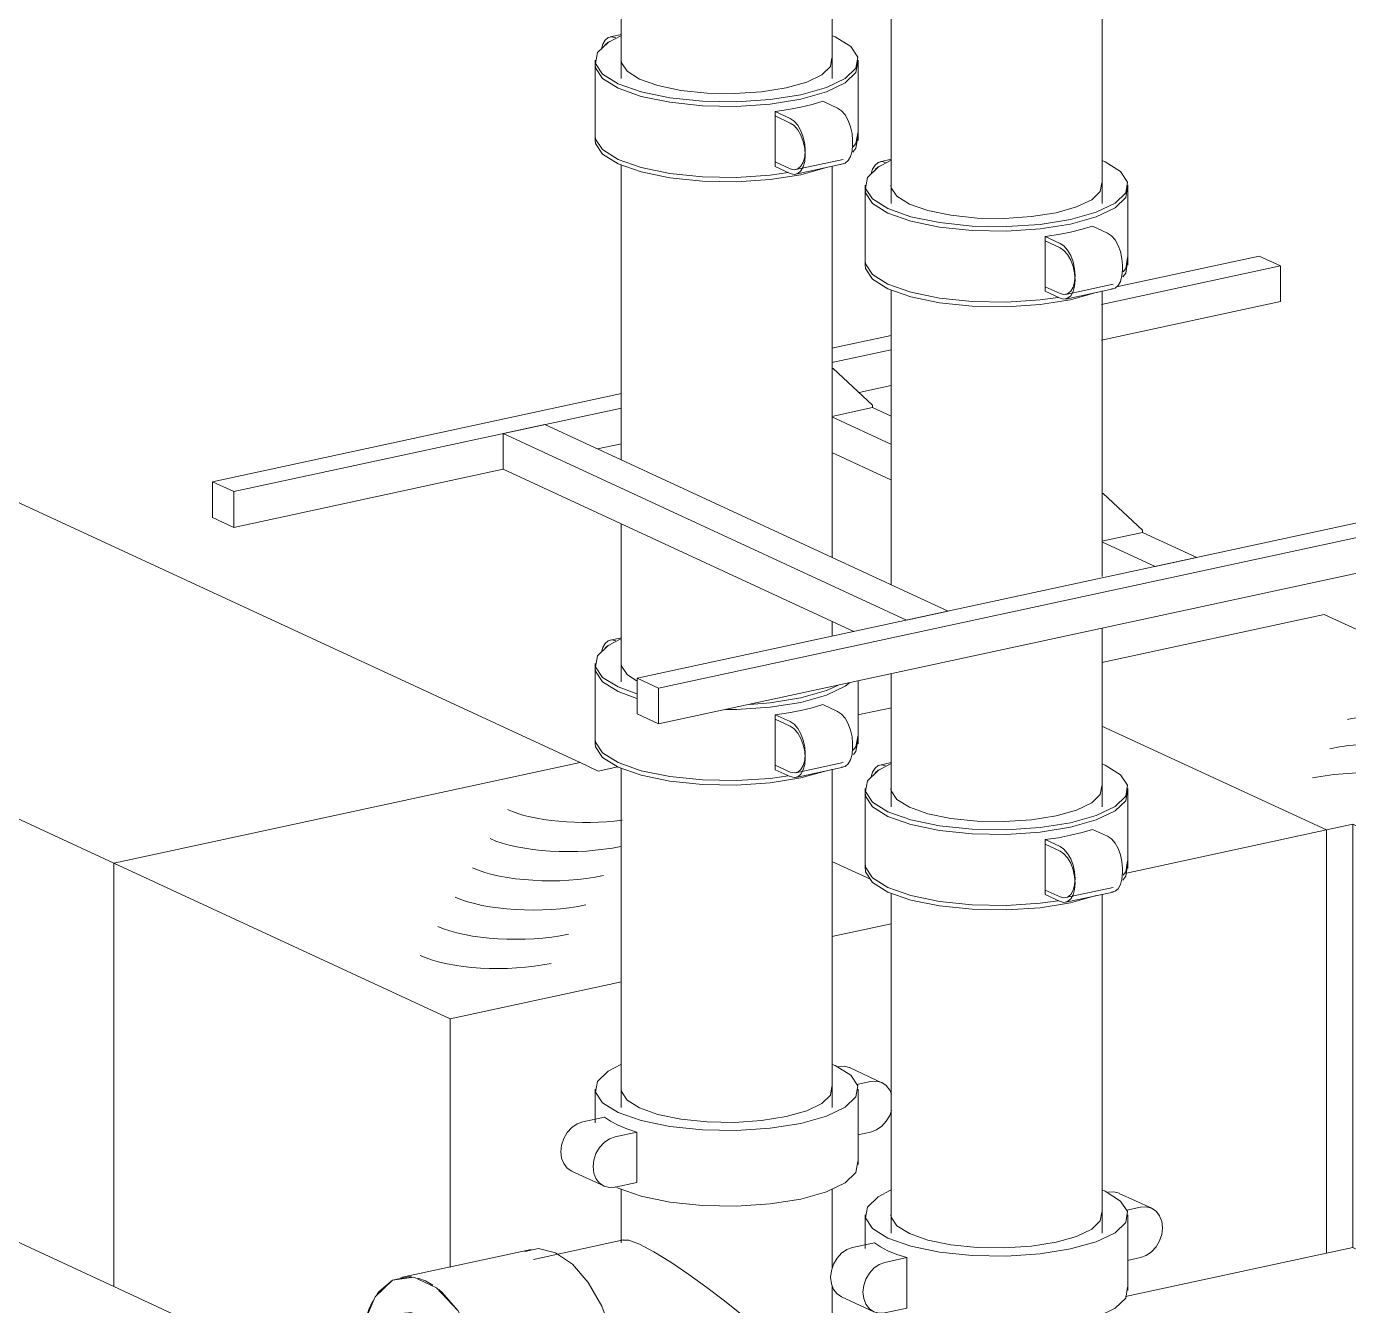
# Model space of a CAD drawing. Header units: metres. Extents: x 63 to 378, y -27 to 78.
# Drawn here: x 368.419 to 369.472, y 1.528 to 2.547 of the extents above; entities that cross this region are included whole.
import ezdxf

# ---------------------------------------------------------------- set-up
doc = ezdxf.new("R2010")
doc.units = ezdxf.units.M
for name, color, linetype, lineweight in [('A-GENM', 7, 'Continuous', 18), ('M-HVAC-DUCT', 7, 'Continuous', 18), ('P-PIPE', 7, 'Continuous', 18)]:
    doc.layers.add(name, color=color, linetype=linetype, lineweight=lineweight)

# ---------------------------------------------------------------- blocks, each defined once
blk = doc.blocks.new('Victaulic-IPS-Tee-Reducing Tee-No 20-25 - AC-1428745-3D BUITRON TUBERIA')
at = {"layer": 'P-PIPE', "color": 1, "true_color": 0xff0000}
for p, q in [((25.5637, 1.6207), (25.5637, 1.5778)), ((25.732, 1.5578), (25.732, 1.6209)), ((25.5657, 1.5802), (25.4938, 1.5647)), ((25.732, 1.4414), (25.732, 1.5435)), ((25.5293, 1.4002), (25.6012, 1.4157)), ((25.5637, 1.4081), (25.5637, 1.4055))]:
    blk.add_line(p, q, dxfattribs=at)
for points in [[(25.5652, 1.58, 0), (25.57, 1.5799, 0), (25.5784, 1.5767, 0)], [(25.5784, 1.5767, 0), (25.5898, 1.5707, 0), (25.6033, 1.5624, 0), (25.6177, 1.5527, 0), (25.6321, 1.5423, 0), (25.6462, 1.5316, 0), (25.6597, 1.5208, 0), (25.6725, 1.5102, 0), (25.6844, 1.4998, 0), (25.6953, 1.4899, 0)], [(25.6953, 1.4899, 0), (25.6844, 1.476, 0), (25.6725, 1.4627, 0), (25.6597, 1.4503, 0), (25.6462, 1.439, 0), (25.6321, 1.4292, 0), (25.6177, 1.4214, 0), (25.6033, 1.4162, 0), (25.6012, 1.4157, 0)]]:
    blk.add_polyline3d(points, dxfattribs=at)
blk = doc.blocks.new('Victaulic-IPS-Rigid Coupling Style 07-W07-107 - AC-2583997-3D BUITRON TUBERIA')
at = {"layer": 'P-PIPE', "color": 1, "true_color": 0xff0000}
for p, q in [((25.7344, 1.7191), (25.732, 1.7201)), ((25.7715, 1.7055), (25.7457, 1.7175)), ((25.5431, 1.7004), (25.5431, 1.6734)), ((25.564, 1.6984), (25.5637, 1.7004)), ((25.5685, 1.6916), (25.564, 1.6984)), ((25.7626, 1.7064), (25.7516, 1.704)), ((25.7526, 1.6402), (25.7526, 1.7004)), ((25.5784, 1.6854), (25.5685, 1.6916)), ((25.7237, 1.6889), (25.7117, 1.6831)), ((25.5331, 1.6744), (25.5505, 1.6781)), ((25.593, 1.6803), (25.5784, 1.6854)), ((25.6114, 1.6765), (25.593, 1.6803)), ((25.6323, 1.6743), (25.6114, 1.6765)), ((25.6953, 1.6785), (25.6757, 1.6753)), ((25.7117, 1.6831), (25.6953, 1.6785)), ((25.5763, 1.6662), (25.5589, 1.6624)), ((25.5763, 1.626), (25.5763, 1.6662)), ((25.6542, 1.6739), (25.6323, 1.6743)), ((25.6757, 1.6753), (25.6542, 1.6739)), ((25.7523, 1.664), (25.7626, 1.6662)), ((25.5242, 1.6351), (25.55, 1.6232)), ((25.5589, 1.6223), (25.5763, 1.626)), ((25.5613, 1.6215), (25.5594, 1.6224))]:
    blk.add_line(p, q, dxfattribs=at)
for points in [[(25.5634, 1.72, 0), (25.5534, 1.7148, 0), (25.5449, 1.7066, 0), (25.5434, 1.6979, 0), (25.549, 1.6895, 0), (25.5613, 1.6818, 0)], [(25.5613, 1.6818, 0), (25.5796, 1.6753, 0), (25.6025, 1.6706, 0), (25.6285, 1.6679, 0), (25.6558, 1.6674, 0), (25.6825, 1.6692, 0), (25.7069, 1.6731, 0), (25.7273, 1.6789, 0), (25.7423, 1.6861, 0), (25.7508, 1.6943, 0), (25.7523, 1.7029, 0), (25.7467, 1.7114, 0), (25.7344, 1.7191, 0)], [(25.7369, 1.7183, 0), (25.7414, 1.7186, 0), (25.7456, 1.7175, 0)], [(25.7318, 1.7024, 0), (25.7305, 1.6955, 0), (25.7237, 1.6889, 0)], [(25.7792, 1.6964, 0), (25.7778, 1.6996, 0), (25.775, 1.7032, 0), (25.7714, 1.7056, 0), (25.7672, 1.7067, 0), (25.7626, 1.7064, 0)], [(25.5613, 1.6717, 0), (25.5554, 1.6748, 0), (25.5505, 1.6781, 0)], [(25.7626, 1.6662, 0), (25.7672, 1.6679, 0), (25.7714, 1.6708, 0), (25.775, 1.6748, 0), (25.7778, 1.6795, 0), (25.7792, 1.6833, 0)], [(25.5244, 1.635, 0), (25.5207, 1.6374, 0), (25.518, 1.641, 0), (25.5162, 1.6455, 0), (25.5156, 1.6505, 0), (25.5162, 1.6558, 0), (25.518, 1.6611, 0), (25.5207, 1.6658, 0), (25.5244, 1.6698, 0), (25.5286, 1.6727, 0), (25.5331, 1.6744, 0)], [(25.5763, 1.6662, 0), (25.5683, 1.6688, 0), (25.5613, 1.6717, 0)], [(25.5589, 1.6624, 0), (25.5544, 1.6608, 0), (25.5501, 1.6579, 0), (25.5465, 1.6539, 0), (25.5437, 1.6491, 0), (25.542, 1.6439, 0), (25.5414, 1.6386, 0), (25.542, 1.6335, 0), (25.5437, 1.6291, 0), (25.5465, 1.6255, 0), (25.5501, 1.6231, 0), (25.5544, 1.622, 0), (25.5589, 1.6223, 0)], [(25.7523, 1.6427, 0), (25.7508, 1.634, 0), (25.7423, 1.6258, 0), (25.7273, 1.6186, 0), (25.7069, 1.6128, 0), (25.6825, 1.6089, 0), (25.6558, 1.6072, 0), (25.6285, 1.6076, 0), (25.6025, 1.6103, 0), (25.5796, 1.6151, 0), (25.5613, 1.6215, 0)]]:
    blk.add_polyline3d(points, dxfattribs=at)
blk = doc.blocks.new('Victaulic-IPS-Rigid Coupling Style 07-W07-107 - AC-V598-3D BUITRON TUBERIA')
at = {"layer": 'P-PIPE', "color": 1, "true_color": 0xff0000}
for p, q in [((25.564, 2.0602), (25.555, 2.0583)), ((25.5431, 2.0396), (25.5431, 1.9793)), ((25.5761, 2.0257), (25.5685, 2.0308)), ((25.7526, 1.9793), (25.7526, 2.0259)), ((25.7244, 2.0069), (25.7363, 2.0014)), ((25.6985, 1.9933), (25.6866, 1.9988)), ((25.6866, 1.9988), (25.6866, 1.9586)), ((25.703, 1.9525), (25.7408, 1.9607)), ((25.6866, 1.9586), (25.6985, 1.9531))]:
    blk.add_line(p, q, dxfattribs=at)
for points in [[(25.5634, 2.0592, 0), (25.5534, 2.0539, 0), (25.5449, 2.0457, 0), (25.5434, 2.0371, 0), (25.549, 2.0286, 0), (25.5613, 2.0209, 0), (25.5762, 2.0154, 0)], [(25.5594, 2.0577, 0), (25.5563, 2.0584, 0), (25.5535, 2.0577, 0), (25.551, 2.0557, 0), (25.5491, 2.0524, 0), (25.548, 2.0488, 0)], [(25.5685, 2.0308, 0), (25.564, 2.0376, 0), (25.5637, 2.0396, 0)], [(25.7069, 2.0122, 0), (25.7273, 2.018, 0), (25.7371, 2.0223, 0)], [(25.6664, 2.007, 0), (25.6825, 2.0083, 0), (25.7069, 2.0122, 0)], [(25.7069, 2.0022, 0), (25.6971, 2.0003, 0), (25.6866, 1.9988, 0)], [(25.7244, 2.0069, 0), (25.7161, 2.0044, 0), (25.7069, 2.0022, 0)], [(25.6985, 1.9531, 0), (25.7016, 1.9524, 0), (25.7045, 1.9531, 0), (25.707, 1.9551, 0), (25.7089, 1.9584, 0), (25.7101, 1.9627, 0), (25.7105, 1.9677, 0), (25.7101, 1.9731, 0), (25.7089, 1.9785, 0), (25.707, 1.9835, 0), (25.7045, 1.9878, 0), (25.7016, 1.9912, 0), (25.6985, 1.9933, 0)], [(25.7363, 2.0014, 0), (25.7394, 1.9993, 0), (25.7423, 1.996, 0), (25.7447, 1.9916, 0), (25.7466, 1.9866, 0), (25.7478, 1.9812, 0), (25.7482, 1.9758, 0), (25.7482, 1.974, 0)], [(25.7523, 1.9818, 0), (25.7508, 1.9732, 0), (25.7488, 1.9705, 0)], [(25.697, 1.9501, 0), (25.6825, 1.9481, 0), (25.6558, 1.9463, 0), (25.6285, 1.9468, 0), (25.6025, 1.9495, 0), (25.5796, 1.9542, 0), (25.5613, 1.9607, 0), (25.549, 1.9684, 0), (25.5434, 1.9768, 0), (25.5431, 1.9793, 0)]]:
    blk.add_polyline3d(points, dxfattribs=at)
blk = doc.blocks.new('Victaulic-IPS-Rigid Coupling Style 07-W07-107 - AC-V599-3D BUITRON TUBERIA')
at = {"layer": 'P-PIPE', "color": 1, "true_color": 0xff0000}
for p, q in [((25.5431, 2.036), (25.5431, 1.9757)), ((25.7526, 1.9757), (25.7526, 2.0259)), ((25.6985, 1.9897), (25.6866, 1.9952)), ((25.6866, 1.9952), (25.6866, 1.955)), ((25.6866, 1.955), (25.6985, 1.9495)), ((25.703, 1.9489), (25.7408, 1.957)), ((25.7273, 1.9541), (25.7069, 1.9484))]:
    blk.add_line(p, q, dxfattribs=at)
for points in [[(25.5548, 2.0546, 0), (25.5535, 2.0541, 0), (25.551, 2.0521, 0)], [(25.5431, 2.036, 0), (25.5434, 2.0335, 0), (25.549, 2.025, 0), (25.5613, 2.0173, 0), (25.5762, 2.0118, 0)], [(25.7069, 2.0086, 0), (25.7273, 2.0144, 0), (25.7423, 2.0216, 0), (25.7458, 2.0242, 0)], [(25.647, 2.0029, 0), (25.6558, 2.003, 0), (25.6825, 2.0047, 0), (25.7069, 2.0086, 0)], [(25.6985, 1.9495, 0), (25.7016, 1.9488, 0), (25.7045, 1.9494, 0), (25.707, 1.9515, 0), (25.7089, 1.9548, 0), (25.7101, 1.9591, 0), (25.7105, 1.9641, 0), (25.7101, 1.9695, 0), (25.7089, 1.9748, 0), (25.707, 1.9799, 0), (25.7045, 1.9842, 0), (25.7016, 1.9876, 0), (25.6985, 1.9897, 0)], [(25.7069, 1.9484, 0), (25.6825, 1.9445, 0), (25.6558, 1.9427, 0), (25.6285, 1.9432, 0), (25.6025, 1.9459, 0), (25.5796, 1.9506, 0), (25.5613, 1.9571, 0), (25.549, 1.9648, 0), (25.5434, 1.9732, 0), (25.5431, 1.9757, 0)], [(25.7482, 1.9741, 0), (25.7482, 1.9722, 0), (25.7478, 1.9672, 0), (25.7466, 1.9629, 0), (25.7447, 1.9596, 0), (25.7423, 1.9576, 0), (25.7394, 1.9569, 0)], [(25.7523, 1.9782, 0), (25.7508, 1.9696, 0), (25.749, 1.9671, 0)]]:
    blk.add_polyline3d(points, dxfattribs=at)
blk = doc.blocks.new('Victaulic-IPS-Rigid Coupling Style 07-W07-107 - AC-V600-3D BUITRON TUBERIA')
at = {"layer": 'P-PIPE', "color": 11, "true_color": 0xff8080}
for p, q in [((25.9659, 1.9303), (25.9674, 1.9389)), ((25.7582, 1.9364), (25.7582, 1.8762)), ((25.9574, 1.9221), (25.9659, 1.9303)), ((25.9677, 1.8762), (25.9677, 1.9364)), ((25.7641, 1.9255), (25.7764, 1.9178)), ((25.7764, 1.9178), (25.7947, 1.9113)), ((25.9424, 1.9149), (25.9574, 1.9221)), ((25.7947, 1.9113), (25.8175, 1.9066)), ((25.8976, 1.9052), (25.922, 1.9091)), ((25.922, 1.9091), (25.9424, 1.9149)), ((25.8175, 1.9066), (25.8435, 1.9039)), ((25.8435, 1.9039), (25.8708, 1.9034)), ((25.8708, 1.9034), (25.8976, 1.9052)), ((25.9136, 1.8901), (25.9017, 1.8957)), ((25.9017, 1.8957), (25.9017, 1.8555)), ((25.9017, 1.8555), (25.9136, 1.85)), ((25.9181, 1.8494), (25.9558, 1.8575)), ((25.9424, 1.8546), (25.922, 1.8489))]:
    blk.add_line(p, q, dxfattribs=at)
for points in [[(25.7699, 1.9551, 0), (25.7685, 1.9546, 0), (25.7661, 1.9525, 0)], [(25.7582, 1.9375, 0), (25.7585, 1.9339, 0), (25.7641, 1.9255, 0)], [(25.9136, 1.85, 0), (25.9167, 1.8492, 0), (25.9196, 1.8499, 0), (25.9221, 1.852, 0), (25.924, 1.8552, 0), (25.9252, 1.8595, 0), (25.9256, 1.8645, 0), (25.9252, 1.8699, 0), (25.924, 1.8753, 0), (25.9221, 1.8804, 0), (25.9196, 1.8847, 0), (25.9167, 1.888, 0), (25.9136, 1.8901, 0)], [(25.922, 1.8489, 0), (25.8976, 1.845, 0), (25.8708, 1.8432, 0), (25.8435, 1.8437, 0), (25.8175, 1.8464, 0), (25.7947, 1.8511, 0), (25.7764, 1.8575, 0), (25.7641, 1.8652, 0), (25.7585, 1.8737, 0), (25.7582, 1.8772, 0)], [(25.9674, 1.8787, 0), (25.9659, 1.8701, 0), (25.9635, 1.8669, 0)], [(25.9633, 1.8745, 0), (25.9633, 1.8727, 0), (25.9629, 1.8677, 0), (25.9617, 1.8634, 0), (25.9598, 1.8601, 0), (25.9574, 1.8581, 0), (25.9545, 1.8574, 0)]]:
    blk.add_polyline3d(points, dxfattribs=at)
blk = doc.blocks.new('Victaulic-IPS-Rigid Coupling Style 07-W07-107 - AC-V601-3D BUITRON TUBERIA')
at = {"layer": 'P-PIPE', "color": 11, "true_color": 0xff8080}
for p, q in [((25.779, 1.9607), (25.77, 1.9587)), ((25.7582, 1.9401), (25.7582, 1.8798)), ((25.779, 1.9381), (25.7788, 1.9401)), ((25.9677, 1.8798), (25.9677, 1.9401)), ((25.7835, 1.9313), (25.779, 1.9381)), ((25.7935, 1.9251), (25.7835, 1.9313)), ((25.9388, 1.9285), (25.9268, 1.9227)), ((25.8081, 1.9199), (25.7935, 1.9251)), ((25.8265, 1.9161), (25.8081, 1.9199)), ((25.9104, 1.9181), (25.8908, 1.915)), ((25.9268, 1.9227), (25.9104, 1.9181)), ((25.8474, 1.9139), (25.8265, 1.9161)), ((25.8693, 1.9136), (25.8474, 1.9139)), ((25.8908, 1.915), (25.8693, 1.9136)), ((25.9395, 1.9074), (25.9514, 1.9019)), ((25.9136, 1.8938), (25.9017, 1.8993)), ((25.9017, 1.8993), (25.9017, 1.8591)), ((25.9674, 1.8823), (25.9659, 1.8737)), ((25.7764, 1.8611), (25.7641, 1.8689)), ((25.9659, 1.8737), (25.9639, 1.871)), ((25.7947, 1.8547), (25.7764, 1.8611)), ((25.8175, 1.85), (25.7947, 1.8547)), ((25.9017, 1.8591), (25.9136, 1.8536)), ((25.9181, 1.853), (25.9558, 1.8611)), ((25.8435, 1.8473), (25.8175, 1.85)), ((25.8708, 1.8468), (25.8435, 1.8473)), ((25.8976, 1.8486), (25.8708, 1.8468)), ((25.9121, 1.8506), (25.8976, 1.8486))]:
    blk.add_line(p, q, dxfattribs=at)
for points in [[(25.7784, 1.9596, 0), (25.7685, 1.9544, 0), (25.76, 1.9462, 0), (25.7585, 1.9376, 0), (25.7641, 1.9291, 0), (25.7764, 1.9214, 0), (25.7947, 1.915, 0), (25.8175, 1.9102, 0), (25.8435, 1.9075, 0), (25.8708, 1.9071, 0), (25.8976, 1.9088, 0), (25.922, 1.9127, 0)], [(25.7745, 1.9581, 0), (25.7714, 1.9589, 0), (25.7685, 1.9582, 0), (25.7661, 1.9562, 0), (25.7642, 1.9529, 0), (25.7631, 1.9493, 0)], [(25.922, 1.9127, 0), (25.9424, 1.9185, 0), (25.9574, 1.9257, 0), (25.9659, 1.9339, 0), (25.9674, 1.9426, 0), (25.9618, 1.951, 0), (25.9495, 1.9587, 0), (25.9472, 1.9597, 0)], [(25.9468, 1.9421, 0), (25.9456, 1.9351, 0), (25.9388, 1.9285, 0)], [(25.9395, 1.9074, 0), (25.9312, 1.9049, 0), (25.922, 1.9027, 0)], [(25.922, 1.9027, 0), (25.9122, 1.9008, 0), (25.9017, 1.8993, 0)], [(25.9514, 1.9019, 0), (25.9545, 1.8998, 0), (25.9574, 1.8965, 0), (25.9598, 1.8921, 0), (25.9617, 1.8871, 0), (25.9629, 1.8817, 0), (25.9633, 1.8763, 0), (25.9633, 1.8745, 0)], [(25.9136, 1.8536, 0), (25.9167, 1.8528, 0), (25.9196, 1.8535, 0), (25.9221, 1.8556, 0), (25.924, 1.8589, 0), (25.9252, 1.8631, 0), (25.9256, 1.8682, 0), (25.9252, 1.8735, 0), (25.924, 1.8789, 0), (25.9221, 1.884, 0), (25.9196, 1.8883, 0), (25.9167, 1.8916, 0), (25.9136, 1.8938, 0)], [(25.7641, 1.8689, 0), (25.7585, 1.8773, 0), (25.7582, 1.8808, 0)]]:
    blk.add_polyline3d(points, dxfattribs=at)
blk = doc.blocks.new('Victaulic-IPS-Rigid Coupling Style 07-W07-107 - AC-V602-3D BUITRON TUBERIA')
at = {"layer": 'P-PIPE', "color": 11, "true_color": 0xff8080}
for p, q in [((25.9495, 1.619), (25.9471, 1.62)), ((25.9866, 1.6054), (25.9608, 1.6173)), ((25.9468, 1.6023), (25.9456, 1.5954)), ((25.9777, 1.6063), (25.9667, 1.6039)), ((25.7582, 1.6003), (25.7582, 1.5733)), ((25.7935, 1.5853), (25.7835, 1.5915)), ((25.9456, 1.5954), (25.9388, 1.5888)), ((25.9677, 1.54), (25.9677, 1.6003)), ((25.8081, 1.5801), (25.7935, 1.5853)), ((25.9268, 1.583), (25.9104, 1.5783)), ((25.9388, 1.5888), (25.9268, 1.583)), ((25.7482, 1.5742), (25.7656, 1.578)), ((25.8265, 1.5763), (25.8081, 1.5801)), ((25.8474, 1.5742), (25.8265, 1.5763)), ((25.8693, 1.5738), (25.8474, 1.5742)), ((25.8908, 1.5752), (25.8693, 1.5738)), ((25.9104, 1.5783), (25.8908, 1.5752)), ((25.7914, 1.5661), (25.774, 1.5623)), ((25.7914, 1.5259), (25.7914, 1.5661)), ((25.9674, 1.5639), (25.9777, 1.5661)), ((25.7393, 1.5349), (25.7651, 1.523)), ((25.774, 1.5221), (25.7914, 1.5259)), ((25.7764, 1.5214), (25.7745, 1.5223))]:
    blk.add_line(p, q, dxfattribs=at)
for points in [[(25.7785, 1.6199, 0), (25.7685, 1.6146, 0), (25.76, 1.6064, 0), (25.7585, 1.5978, 0), (25.7641, 1.5893, 0), (25.7764, 1.5816, 0)], [(25.7764, 1.5816, 0), (25.7947, 1.5752, 0), (25.8175, 1.5705, 0), (25.8435, 1.5678, 0), (25.8708, 1.5673, 0), (25.8976, 1.5691, 0), (25.922, 1.573, 0), (25.9424, 1.5787, 0), (25.9574, 1.5859, 0), (25.9659, 1.5942, 0), (25.9674, 1.6028, 0), (25.9618, 1.6112, 0), (25.9495, 1.619, 0)], [(25.9519, 1.6182, 0), (25.9565, 1.6185, 0), (25.9607, 1.6174, 0)], [(25.9777, 1.5661, 0), (25.9822, 1.5678, 0), (25.9865, 1.5707, 0), (25.9901, 1.5746, 0), (25.9929, 1.5794, 0), (25.9946, 1.5846, 0), (25.9952, 1.5899, 0), (25.9946, 1.595, 0), (25.9929, 1.5995, 0), (25.9901, 1.603, 0), (25.9865, 1.6055, 0), (25.9822, 1.6066, 0), (25.9777, 1.6063, 0)], [(25.7835, 1.5915, 0), (25.779, 1.5983, 0), (25.7788, 1.6003, 0)], [(25.7394, 1.5349, 0), (25.7358, 1.5373, 0), (25.733, 1.5408, 0), (25.7313, 1.5453, 0), (25.7307, 1.5504, 0), (25.7313, 1.5557, 0), (25.733, 1.5609, 0), (25.7358, 1.5657, 0), (25.7394, 1.5697, 0), (25.7437, 1.5726, 0), (25.7482, 1.5742, 0)], [(25.7764, 1.5716, 0), (25.7705, 1.5747, 0), (25.7656, 1.578, 0)], [(25.7914, 1.5661, 0), (25.7834, 1.5687, 0), (25.7764, 1.5716, 0)], [(25.774, 1.5623, 0), (25.7694, 1.5606, 0), (25.7652, 1.5577, 0), (25.7616, 1.5538, 0), (25.7588, 1.549, 0), (25.7571, 1.5438, 0), (25.7565, 1.5385, 0), (25.7571, 1.5334, 0), (25.7588, 1.5289, 0), (25.7616, 1.5254, 0), (25.7652, 1.5229, 0), (25.7694, 1.5218, 0), (25.774, 1.5221, 0)], [(25.9674, 1.5425, 0), (25.9659, 1.5339, 0), (25.9574, 1.5257, 0), (25.9424, 1.5185, 0), (25.922, 1.5127, 0), (25.8976, 1.5088, 0), (25.8708, 1.507, 0), (25.8435, 1.5075, 0), (25.8175, 1.5102, 0), (25.7947, 1.5149, 0), (25.7764, 1.5214, 0)]]:
    blk.add_polyline3d(points, dxfattribs=at)
blk = doc.blocks.new('Victaulic-IPS-Rigid Coupling Style 07-W07-107 - AC-V603-3D BUITRON TUBERIA')
at = {"layer": 'P-PIPE', "color": 1, "true_color": 0xff0000}
for p, q in [((25.5641, 2.541), (25.555, 2.539)), ((25.5431, 2.5204), (25.5431, 2.4601)), ((25.7318, 2.5224), (25.7305, 2.5154)), ((25.7526, 2.4601), (25.7526, 2.5204)), ((25.5784, 2.5054), (25.5685, 2.5116)), ((25.6953, 2.4984), (25.6757, 2.4953)), ((25.6757, 2.4953), (25.6542, 2.4939)), ((25.7244, 2.4877), (25.7363, 2.4822)), ((25.6985, 2.4741), (25.6866, 2.4796)), ((25.6866, 2.4796), (25.6866, 2.4394)), ((25.6866, 2.4394), (25.6985, 2.4339)), ((25.703, 2.4333), (25.7408, 2.4414))]:
    blk.add_line(p, q, dxfattribs=at)
for points in [[(25.5635, 2.54, 0), (25.5534, 2.5347, 0), (25.5449, 2.5265, 0), (25.5434, 2.5179, 0), (25.549, 2.5094, 0), (25.5613, 2.5017, 0), (25.5796, 2.4953, 0), (25.6025, 2.4905, 0), (25.6285, 2.4878, 0), (25.6558, 2.4874, 0), (25.6825, 2.4891, 0), (25.7069, 2.493, 0)], [(25.7069, 2.493, 0), (25.7273, 2.4988, 0), (25.7423, 2.506, 0), (25.7508, 2.5142, 0), (25.7523, 2.5229, 0), (25.7467, 2.5313, 0), (25.7344, 2.539, 0), (25.7321, 2.54, 0)], [(25.5594, 2.5384, 0), (25.5563, 2.5392, 0), (25.5535, 2.5385, 0), (25.551, 2.5365, 0), (25.5491, 2.5332, 0), (25.548, 2.5296, 0)], [(25.5685, 2.5116, 0), (25.564, 2.5184, 0), (25.5637, 2.5204, 0)], [(25.7305, 2.5154, 0), (25.7237, 2.5088, 0), (25.7117, 2.503, 0), (25.6953, 2.4984, 0)], [(25.6542, 2.4939, 0), (25.6323, 2.4942, 0), (25.6114, 2.4964, 0), (25.593, 2.5002, 0), (25.5784, 2.5054, 0)], [(25.7244, 2.4877, 0), (25.7161, 2.4852, 0), (25.7069, 2.483, 0)], [(25.7069, 2.483, 0), (25.6971, 2.4811, 0), (25.6866, 2.4796, 0)], [(25.7363, 2.4822, 0), (25.7394, 2.4801, 0), (25.7423, 2.4768, 0), (25.7447, 2.4724, 0), (25.7466, 2.4674, 0), (25.7478, 2.462, 0), (25.7482, 2.4566, 0), (25.7482, 2.4548, 0)], [(25.6985, 2.4339, 0), (25.7016, 2.4332, 0), (25.7045, 2.4338, 0), (25.707, 2.4359, 0), (25.7089, 2.4392, 0), (25.7101, 2.4434, 0), (25.7105, 2.4485, 0), (25.7101, 2.4538, 0), (25.7089, 2.4592, 0), (25.707, 2.4643, 0), (25.7045, 2.4686, 0), (25.7016, 2.4719, 0), (25.6985, 2.4741, 0)], [(25.697, 2.4309, 0), (25.6825, 2.4289, 0), (25.6558, 2.4271, 0), (25.6285, 2.4276, 0), (25.6025, 2.4303, 0), (25.5796, 2.435, 0), (25.5613, 2.4414, 0), (25.549, 2.4492, 0), (25.5434, 2.4576, 0), (25.5431, 2.4601, 0)], [(25.7523, 2.4626, 0), (25.7508, 2.454, 0), (25.7488, 2.4513, 0)]]:
    blk.add_polyline3d(points, dxfattribs=at)
blk = doc.blocks.new('Victaulic-IPS-Rigid Coupling Style 07-W07-107 - AC-V604-3D BUITRON TUBERIA')
at = {"layer": 'P-PIPE', "color": 1, "true_color": 0xff0000}
for p, q in [((25.5431, 2.5167), (25.5431, 2.4565)), ((25.7526, 2.4565), (25.7526, 2.5167)), ((25.6985, 2.4704), (25.6866, 2.476)), ((25.6866, 2.476), (25.6866, 2.4358)), ((25.6866, 2.4358), (25.6985, 2.4303)), ((25.703, 2.4297), (25.7408, 2.4378)), ((25.7273, 2.4349), (25.7069, 2.4292))]:
    blk.add_line(p, q, dxfattribs=at)
for points in [[(25.5548, 2.5354, 0), (25.5535, 2.5349, 0), (25.551, 2.5328, 0)], [(25.7069, 2.4894, 0), (25.7273, 2.4952, 0), (25.7423, 2.5024, 0), (25.7508, 2.5106, 0), (25.7523, 2.5192, 0)], [(25.5431, 2.5167, 0), (25.5434, 2.5143, 0), (25.549, 2.5058, 0), (25.5613, 2.4981, 0), (25.5796, 2.4916, 0), (25.6025, 2.4869, 0), (25.6285, 2.4842, 0), (25.6558, 2.4837, 0), (25.6825, 2.4855, 0), (25.7069, 2.4894, 0)], [(25.6985, 2.4303, 0), (25.7016, 2.4295, 0), (25.7045, 2.4302, 0), (25.707, 2.4323, 0), (25.7089, 2.4355, 0), (25.7101, 2.4398, 0), (25.7105, 2.4448, 0), (25.7101, 2.4502, 0), (25.7089, 2.4556, 0), (25.707, 2.4607, 0), (25.7045, 2.465, 0), (25.7016, 2.4683, 0), (25.6985, 2.4704, 0)], [(25.7069, 2.4292, 0), (25.6825, 2.4253, 0), (25.6558, 2.4235, 0), (25.6285, 2.424, 0), (25.6025, 2.4267, 0), (25.5796, 2.4314, 0), (25.5613, 2.4378, 0), (25.549, 2.4455, 0), (25.5434, 2.454, 0), (25.5431, 2.4565, 0)], [(25.7523, 2.459, 0), (25.7508, 2.4504, 0), (25.7484, 2.4472, 0)], [(25.7482, 2.4548, 0), (25.7482, 2.453, 0), (25.7478, 2.448, 0), (25.7466, 2.4437, 0), (25.7447, 2.4404, 0), (25.7423, 2.4384, 0), (25.7394, 2.4377, 0)]]:
    blk.add_polyline3d(points, dxfattribs=at)
blk = doc.blocks.new('Victaulic-IPS-Rigid Coupling Style 07-W07-107 - AC-V606-3D BUITRON TUBERIA')
at = {"layer": 'P-PIPE', "color": 11, "true_color": 0xff8080}
for p, q in [((25.7582, 2.4172), (25.7582, 2.357)), ((25.9659, 2.4111), (25.9674, 2.4197)), ((25.9677, 2.357), (25.9677, 2.4172)), ((25.7641, 2.4063), (25.7764, 2.3986)), ((25.9424, 2.3956), (25.9574, 2.4029)), ((25.9574, 2.4029), (25.9659, 2.4111)), ((25.7764, 2.3986), (25.7947, 2.3921)), ((25.7947, 2.3921), (25.8175, 2.3874)), ((25.922, 2.3899), (25.9424, 2.3956)), ((25.8175, 2.3874), (25.8435, 2.3847)), ((25.8435, 2.3847), (25.8708, 2.3842)), ((25.8708, 2.3842), (25.8976, 2.386)), ((25.8976, 2.386), (25.922, 2.3899)), ((25.9136, 2.3709), (25.9017, 2.3764)), ((25.9017, 2.3764), (25.9017, 2.3363)), ((25.9017, 2.3363), (25.9136, 2.3308)), ((25.9181, 2.3301), (25.9558, 2.3383)), ((25.9424, 2.3354), (25.922, 2.3296))]:
    blk.add_line(p, q, dxfattribs=at)
for points in [[(25.7699, 2.4359, 0), (25.7685, 2.4354, 0), (25.7661, 2.4333, 0)], [(25.7582, 2.4183, 0), (25.7585, 2.4147, 0), (25.7641, 2.4063, 0)], [(25.9136, 2.3308, 0), (25.9167, 2.33, 0), (25.9196, 2.3307, 0), (25.9221, 2.3327, 0), (25.924, 2.336, 0), (25.9252, 2.3403, 0), (25.9256, 2.3453, 0), (25.9252, 2.3507, 0), (25.924, 2.3561, 0), (25.9221, 2.3611, 0), (25.9196, 2.3655, 0), (25.9167, 2.3688, 0), (25.9136, 2.3709, 0)], [(25.922, 2.3296, 0), (25.8976, 2.3257, 0), (25.8708, 2.324, 0), (25.8435, 2.3244, 0), (25.8175, 2.3271, 0), (25.7947, 2.3319, 0), (25.7764, 2.3383, 0), (25.7641, 2.346, 0), (25.7585, 2.3545, 0), (25.7582, 2.357, 0)], [(25.9633, 2.3553, 0), (25.9633, 2.3535, 0), (25.9629, 2.3485, 0), (25.9617, 2.3442, 0), (25.9598, 2.3409, 0), (25.9574, 2.3388, 0), (25.9545, 2.3382, 0)], [(25.9674, 2.3595, 0), (25.9659, 2.3508, 0), (25.9635, 2.3477, 0)]]:
    blk.add_polyline3d(points, dxfattribs=at)
blk = doc.blocks.new('Victaulic-IPS-Rigid Coupling Style 07-W07-107 - AC-V607-3D BUITRON TUBERIA')
at = {"layer": 'P-PIPE', "color": 11, "true_color": 0xff8080}
for p, q in [((25.7791, 2.4415), (25.77, 2.4395)), ((25.7582, 2.4208), (25.7582, 2.3606)), ((25.779, 2.4188), (25.7788, 2.4208)), ((25.9677, 2.3606), (25.9677, 2.4208)), ((25.8693, 2.3943), (25.8474, 2.3947)), ((25.9395, 2.3882), (25.9514, 2.3827)), ((25.9136, 2.3745), (25.9017, 2.38)), ((25.9017, 2.38), (25.9017, 2.3399)), ((25.9674, 2.3631), (25.9659, 2.3545)), ((25.9659, 2.3545), (25.9639, 2.3518)), ((25.7764, 2.3419), (25.7641, 2.3496)), ((25.7947, 2.3355), (25.7764, 2.3419)), ((25.9017, 2.3399), (25.9136, 2.3344)), ((25.9181, 2.3338), (25.9558, 2.3419)), ((25.8175, 2.3308), (25.7947, 2.3355)), ((25.8435, 2.3281), (25.8175, 2.3308)), ((25.8976, 2.3294), (25.8708, 2.3276)), ((25.9121, 2.3314), (25.8976, 2.3294)), ((25.8708, 2.3276), (25.8435, 2.3281))]:
    blk.add_line(p, q, dxfattribs=at)
for points in [[(25.7785, 2.4404, 0), (25.7685, 2.4352, 0), (25.76, 2.427, 0), (25.7585, 2.4183, 0), (25.7641, 2.4099, 0), (25.7764, 2.4022, 0), (25.7947, 2.3957, 0), (25.8175, 2.391, 0), (25.8435, 2.3883, 0), (25.8708, 2.3878, 0), (25.8976, 2.3896, 0), (25.922, 2.3935, 0)], [(25.7745, 2.4389, 0), (25.7714, 2.4397, 0), (25.7685, 2.439, 0), (25.7661, 2.4369, 0), (25.7642, 2.4337, 0), (25.7631, 2.4301, 0)], [(25.922, 2.3935, 0), (25.9424, 2.3993, 0), (25.9574, 2.4065, 0), (25.9659, 2.4147, 0), (25.9674, 2.4233, 0), (25.9618, 2.4318, 0), (25.9495, 2.4395, 0), (25.9472, 2.4405, 0)], [(25.8474, 2.3947, 0), (25.8265, 2.3969, 0), (25.8081, 2.4007, 0), (25.7935, 2.4058, 0), (25.7835, 2.412, 0), (25.779, 2.4188, 0)], [(25.9468, 2.4228, 0), (25.9456, 2.4159, 0), (25.9388, 2.4093, 0), (25.9268, 2.4035, 0), (25.9104, 2.3989, 0)], [(25.9104, 2.3989, 0), (25.8908, 2.3958, 0), (25.8693, 2.3943, 0)], [(25.922, 2.3835, 0), (25.9122, 2.3816, 0), (25.9017, 2.38, 0)], [(25.9395, 2.3882, 0), (25.9312, 2.3857, 0), (25.922, 2.3835, 0)], [(25.9514, 2.3827, 0), (25.9545, 2.3806, 0), (25.9574, 2.3772, 0), (25.9598, 2.3729, 0), (25.9617, 2.3679, 0), (25.9629, 2.3625, 0), (25.9633, 2.3571, 0), (25.9633, 2.3553, 0)], [(25.9136, 2.3344, 0), (25.9167, 2.3336, 0), (25.9196, 2.3343, 0), (25.9221, 2.3363, 0), (25.924, 2.3396, 0), (25.9252, 2.3439, 0), (25.9256, 2.3489, 0), (25.9252, 2.3543, 0), (25.924, 2.3597, 0), (25.9221, 2.3647, 0), (25.9196, 2.3691, 0), (25.9167, 2.3724, 0), (25.9136, 2.3745, 0)], [(25.7641, 2.3496, 0), (25.7585, 2.3581, 0), (25.7582, 2.3606, 0)]]:
    blk.add_polyline3d(points, dxfattribs=at)
blk = doc.blocks.new('Coupling Reducing - PVC - AC PVC _80_-2606091-3D BUITRON TUBERIA')
at = {"layer": 'P-PIPE', "color": 1, "true_color": 0xff0000}
for p, q in [((25.492, 1.5727), (25.3882, 1.5503)), ((25.3916, 1.5219), (25.3196, 1.5064)), ((25.3466, 1.3815), (25.4185, 1.397)), ((25.4185, 1.397), (25.4144, 1.3966))]:
    blk.add_line(p, q, dxfattribs=at)
for points in [[(25.4871, 1.5711, 0), (25.498, 1.5733, 0), (25.5115, 1.57, 0), (25.525, 1.5608, 0), (25.5375, 1.5463, 0), (25.5483, 1.5274, 0), (25.5566, 1.5054, 0), (25.5618, 1.4818, 0), (25.5636, 1.4583, 0)], [(25.3593, 1.5148, 0), (25.3678, 1.5348, 0), (25.3816, 1.548, 0), (25.3986, 1.5505, 0), (25.4167, 1.5421, 0), (25.4337, 1.5239, 0), (25.4476, 1.4979, 0), (25.4566, 1.4674, 0), (25.4597, 1.4359, 0)], [(25.3968, 1.5507, 0), (25.3942, 1.5509, 0), (25.3816, 1.548, 0), (25.3708, 1.539, 0), (25.369, 1.5366, 0)], [(25.4137, 1.5442, 0), (25.4077, 1.5476, 0), (25.4016, 1.5498, 0)], [(25.4464, 1.5007, 0), (25.4445, 1.5049, 0), (25.4337, 1.5239, 0), (25.4211, 1.5384, 0), (25.4185, 1.5407, 0)], [(25.3659, 1.5317, 0), (25.3626, 1.5247, 0), (25.3599, 1.5168, 0)], [(25.3881, 1.5208, 0), (25.3957, 1.5223, 0), (25.405, 1.5201, 0), (25.4144, 1.5137, 0), (25.4231, 1.5036, 0), (25.4305, 1.4905, 0), (25.4362, 1.4753, 0), (25.4398, 1.4591, 0), (25.4411, 1.4428, 0)], [(25.3926, 1.5221, 0), (25.3913, 1.5219, 0), (25.3911, 1.5218, 0)], [(25.3691, 1.4273, 0), (25.3679, 1.4435, 0), (25.3643, 1.4598, 0), (25.3586, 1.475, 0), (25.3511, 1.4881, 0), (25.3424, 1.4982, 0), (25.3331, 1.5046, 0), (25.3238, 1.5068, 0), (25.3151, 1.5048, 0), (25.3076, 1.4986, 0), (25.306, 1.4965, 0)], [(25.4203, 1.5073, 0), (25.4188, 1.5091, 0), (25.4173, 1.5108, 0)], [(25.4555, 1.4726, 0), (25.4528, 1.483, 0), (25.4494, 1.493, 0)], [(25.4389, 1.4645, 0), (25.4383, 1.4673, 0), (25.4377, 1.47, 0)], [(25.4597, 1.4359, 0), (25.458, 1.4594, 0), (25.4572, 1.4642, 0)], [(25.5636, 1.4583, 0), (25.5618, 1.4365, 0), (25.5566, 1.4178, 0), (25.5483, 1.4035, 0), (25.5464, 1.4013, 0)], [(25.4411, 1.4428, 0), (25.4398, 1.4277, 0), (25.4362, 1.4147, 0), (25.4305, 1.4048, 0), (25.4231, 1.3986, 0), (25.4188, 1.3971, 0)], [(25.4597, 1.4359, 0), (25.4566, 1.4074, 0), (25.4476, 1.3853, 0), (25.4414, 1.3777, 0)], [(25.4572, 1.41, 0), (25.458, 1.4141, 0), (25.4597, 1.4359, 0)], [(25.33, 1.385, 0), (25.3331, 1.3833, 0), (25.3424, 1.3811, 0), (25.3511, 1.3831, 0), (25.3586, 1.3893, 0), (25.3643, 1.3992, 0), (25.3679, 1.4122, 0), (25.3691, 1.4273, 0)], [(25.4377, 1.4187, 0), (25.4383, 1.4209, 0), (25.4389, 1.4231, 0)], [(25.4496, 1.3886, 0), (25.4528, 1.3954, 0), (25.4555, 1.4032, 0)], [(25.417, 1.3968, 0), (25.4188, 1.3971, 0), (25.4204, 1.3975, 0)], [(25.3862, 1.3902, 0), (25.3942, 1.3816, 0), (25.3968, 1.3794, 0)], [(25.4105, 1.3712, 0), (25.3986, 1.3779, 0), (25.3864, 1.3899, 0)], [(25.4426, 1.3789, 0), (25.4445, 1.3811, 0), (25.4464, 1.3835, 0)], [(25.4016, 1.3758, 0), (25.4077, 1.3724, 0), (25.409, 1.3718, 0)]]:
    blk.add_polyline3d(points, dxfattribs=at)
blk = doc.blocks.new('soporte tuberia Ayura - 4_-V670-3D BUITRON TUBERIA')
at = {"layer": 'P-PIPE'}
for p, q in [((26.0723, 2.3643), (25.9585, 2.3398)), ((26.0892, 2.3565), (26.0723, 2.3643)), ((25.9467, 2.3258), (26.0892, 2.3565)), ((26.0892, 2.3281), (26.0892, 2.3565)), ((26.0892, 2.3281), (25.9466, 2.2973)), ((25.779, 2.3011), (25.7318, 2.2909)), ((25.7318, 2.2794), (25.779, 2.2896)), ((25.7317, 2.2753), (25.7328, 2.2747)), ((25.7642, 2.2455), (25.7328, 2.2747)), ((25.779, 2.2611), (25.7534, 2.2556)), ((25.564, 2.2547), (25.2382, 2.1844)), ((25.7642, 2.2436), (25.7642, 2.2455)), ((25.2551, 2.1766), (25.564, 2.2432)), ((25.7318, 2.2366), (25.7642, 2.2436)), ((25.7318, 2.2362), (25.7787, 2.2144)), ((25.779, 2.2367), (25.7642, 2.2436)), ((25.5029, 2.23), (25.4698, 2.2229)), ((25.8243, 2.0813), (25.5029, 2.23)), ((25.4698, 2.2229), (25.7912, 2.0742)), ((25.4698, 2.1944), (25.4698, 2.2229)), ((25.564, 2.2147), (25.5448, 2.2106)), ((25.7787, 2.186), (25.7318, 2.2077)), ((25.4698, 2.1944), (25.2551, 2.1481)), ((25.7493, 2.0651), (25.4698, 2.1944)), ((25.2382, 2.1844), (25.2551, 2.1766)), ((25.2382, 2.1559), (25.2382, 2.1844)), ((25.2551, 2.1766), (25.2551, 2.1481)), ((25.9468, 2.1757), (25.9479, 2.1752)), ((25.9793, 2.1459), (25.9479, 2.1752)), ((25.2551, 2.1481), (25.2382, 2.1559)), ((26.1731, 2.1566), (25.5765, 2.0279)), ((25.5934, 2.02), (26.1731, 2.1451)), ((25.9468, 2.137), (25.9793, 2.144)), ((25.9793, 2.144), (25.9793, 2.1459)), ((26.0225, 2.1241), (25.9793, 2.144)), ((25.9468, 2.1366), (25.9894, 2.1169)), ((25.9894, 2.1169), (26.0225, 2.1241)), ((26.1731, 2.1166), (25.5934, 1.9916)), ((25.7912, 2.0742), (25.8243, 2.0813)), ((25.5765, 2.0279), (25.5934, 2.02)), ((25.5765, 1.9994), (25.5765, 2.0279)), ((25.5934, 1.9916), (25.5934, 2.02)), ((25.5934, 1.9916), (25.5765, 1.9994))]:
    blk.add_line(p, q, dxfattribs=at)
blk = doc.blocks.new('Rectangular Elbow - Mitered - Single Thickness Vanes - LAMINA-V693-3D BUITRON TUBERIA')
at = {"layer": 'A-GENM', "color": 4, "true_color": 0x00ffff}
for centre, end_param in [((25.5351, 1.9366), 5.115933), ((25.5212, 1.9134), 5.311461), ((25.5073, 1.8901), 5.311461), ((25.4934, 1.8668), 5.311461), ((25.4795, 1.8435), 5.311461), ((25.4656, 1.8202), 5.311461)]:
    blk.add_ellipse(centre, major_axis=(0.075, 0), ratio=0.315948, start_param=3.740665, end_param=end_param, dxfattribs=at)
at = {"layer": 'M-HVAC-DUCT', "color": 4, "true_color": 0x00ffff}
for p, q in [((25.1594, 1.8804), (25.5311, 1.9606)), ((25.5311, 1.9606), (25.5454, 1.9539)), ((25.561, 1.9573), (25.5454, 1.9539)), ((25.1594, 1.543), (25.1594, 1.8804)), ((25.4275, 1.7563), (25.1594, 1.8804)), ((25.7624, 1.8677), (25.7318, 1.8819)), ((25.7318, 1.822), (25.779, 1.8322)), ((25.4275, 1.7563), (25.564, 1.7858)), ((25.4275, 1.5581), (25.4275, 1.7563)), ((25.2751, 1.4895), (25.1594, 1.543)), ((25.7791, 1.4948), (25.7318, 1.4846))]:
    blk.add_line(p, q, dxfattribs=at)
blk = doc.blocks.new('Rectangular Elbow - Mitered - Single Thickness Vanes - LAMINA-V694-3D BUITRON TUBERIA')
at = {"layer": 'A-GENM', "color": 4, "true_color": 0x00ffff}
for centre, start_param in [((26.2127, 2.0219), 2.127671), ((26.1988, 1.9987), 1.926819), ((26.1849, 1.9754), 1.728399), ((26.171, 1.9521), 1.541945), ((26.1571, 1.9288), 1.353232)]:
    blk.add_ellipse(centre, major_axis=(0.075, 0), ratio=0.315948, start_param=start_param, end_param=2.169869, dxfattribs=at)
at = {"layer": 'M-HVAC-DUCT', "color": 4, "true_color": 0x00ffff}
for p, q in [((26.1241, 2.0788), (25.9468, 2.0405)), ((26.1241, 2.0788), (26.1731, 2.056)), ((25.9468, 1.9898), (26.1258, 1.907)), ((26.1258, 1.907), (26.1468, 1.9115)), ((26.1611, 1.9049), (26.1468, 1.9115)), ((26.1468, 1.9115), (26.1468, 1.5741)), ((26.1731, 1.9075), (26.1611, 1.9049)), ((26.1258, 1.5696), (26.1258, 1.907)), ((26.1611, 1.9049), (26.1611, 1.5675)), ((26.1468, 1.5741), (26.1258, 1.5696)), ((26.1468, 1.5741), (26.1611, 1.5675))]:
    blk.add_line(p, q, dxfattribs=at)

msp = doc.modelspace()

# ---------------------------------------------------------------- linework, layer by layer
at = {"layer": 'M-HVAC-DUCT', "color": 4, "true_color": 0x00ffff}
for p, q in [((367.8084, 2.4472), (368.86, 1.9606)), ((367.4368, 2.367), (368.4884, 1.8804)), ((368.4884, 1.543), (367.4368, 2.0296)), ((369.0813, 1.9986), (369.108, 2.0043)), ((369.2758, 1.9898), (369.4548, 1.907)), ((368.86, 1.9606), (368.4884, 1.8804)), ((369.2953, 1.8726), (369.4548, 1.907)), ((369.4548, 1.907), (369.4548, 1.5696)), ((368.4884, 1.8804), (368.4884, 1.543)), ((369.0914, 1.8677), (369.0607, 1.8819)), ((369.4548, 1.5696), (369.2947, 1.5351))]:
    msp.add_line(p, q, dxfattribs=at)
at = {"layer": 'P-PIPE', "color": 1, "true_color": 0xff0000}
for p, q in [((368.8927, 4.9908), (368.8927, 2.5058)), ((369.0609, 2.5058), (369.061, 4.9281)), ((368.8927, 2.437), (368.8927, 2.2019)), ((369.0609, 2.124), (369.0609, 2.4361)), ((368.8927, 2.151), (368.8927, 2.025)), ((369.0609, 2.0614), (369.0609, 2.0731)), ((368.8927, 1.9562), (368.8927, 1.6858)), ((369.0609, 1.6858), (369.0609, 1.9554))]:
    msp.add_line(p, q, dxfattribs=at)
at = {"layer": 'P-PIPE', "color": 11, "true_color": 0xff8080}
for p, q in [((369.1078, 4.9052), (369.1078, 2.4062)), ((369.276, 2.4062), (369.276, 4.9053)), ((369.1078, 2.3375), (369.1078, 2.1023)), ((369.276, 2.1089), (369.276, 2.3366)), ((369.276, 1.9255), (369.276, 2.0679)), ((369.1078, 2.0316), (369.1078, 1.9255)), ((369.1078, 1.8567), (369.1078, 1.5857)), ((369.276, 1.5857), (369.276, 1.8558))]:
    msp.add_line(p, q, dxfattribs=at)

# ---------------------------------------------------------------- block references
at = {"layer": 'M-HVAC-DUCT', "color": 4, "true_color": 0x00ffff}
for name in ['Rectangular Elbow - Mitered - Single Thickness Vanes - LAMINA-V694-3D BUITRON TUBERIA', 'Rectangular Elbow - Mitered - Single Thickness Vanes - LAMINA-V693-3D BUITRON TUBERIA']:
    msp.add_blockref(name, (343.3289, 0), dxfattribs=at)
at = {"layer": 'P-PIPE', "color": 1, "true_color": 0xff0000}
for name in ['Victaulic-IPS-Rigid Coupling Style 07-W07-107 - AC-V603-3D BUITRON TUBERIA', 'Victaulic-IPS-Rigid Coupling Style 07-W07-107 - AC-V604-3D BUITRON TUBERIA', 'Victaulic-IPS-Rigid Coupling Style 07-W07-107 - AC-V598-3D BUITRON TUBERIA', 'Victaulic-IPS-Rigid Coupling Style 07-W07-107 - AC-V599-3D BUITRON TUBERIA', 'Victaulic-IPS-Rigid Coupling Style 07-W07-107 - AC-2583997-3D BUITRON TUBERIA', 'Victaulic-IPS-Tee-Reducing Tee-No 20-25 - AC-1428745-3D BUITRON TUBERIA', 'Coupling Reducing - PVC - AC PVC _80_-2606091-3D BUITRON TUBERIA']:
    msp.add_blockref(name, (343.3289, 0), dxfattribs=at)
at = {"layer": 'P-PIPE', "color": 11, "true_color": 0xff8080}
for name in ['Victaulic-IPS-Rigid Coupling Style 07-W07-107 - AC-V607-3D BUITRON TUBERIA', 'Victaulic-IPS-Rigid Coupling Style 07-W07-107 - AC-V606-3D BUITRON TUBERIA', 'Victaulic-IPS-Rigid Coupling Style 07-W07-107 - AC-V601-3D BUITRON TUBERIA', 'Victaulic-IPS-Rigid Coupling Style 07-W07-107 - AC-V600-3D BUITRON TUBERIA', 'Victaulic-IPS-Rigid Coupling Style 07-W07-107 - AC-V602-3D BUITRON TUBERIA']:
    msp.add_blockref(name, (343.3289, 0), dxfattribs=at)
at = {"layer": 'P-PIPE'}
msp.add_blockref('soporte tuberia Ayura - 4_-V670-3D BUITRON TUBERIA', (343.3289, 0), dxfattribs=at)

doc.saveas('drawing.dxf')
